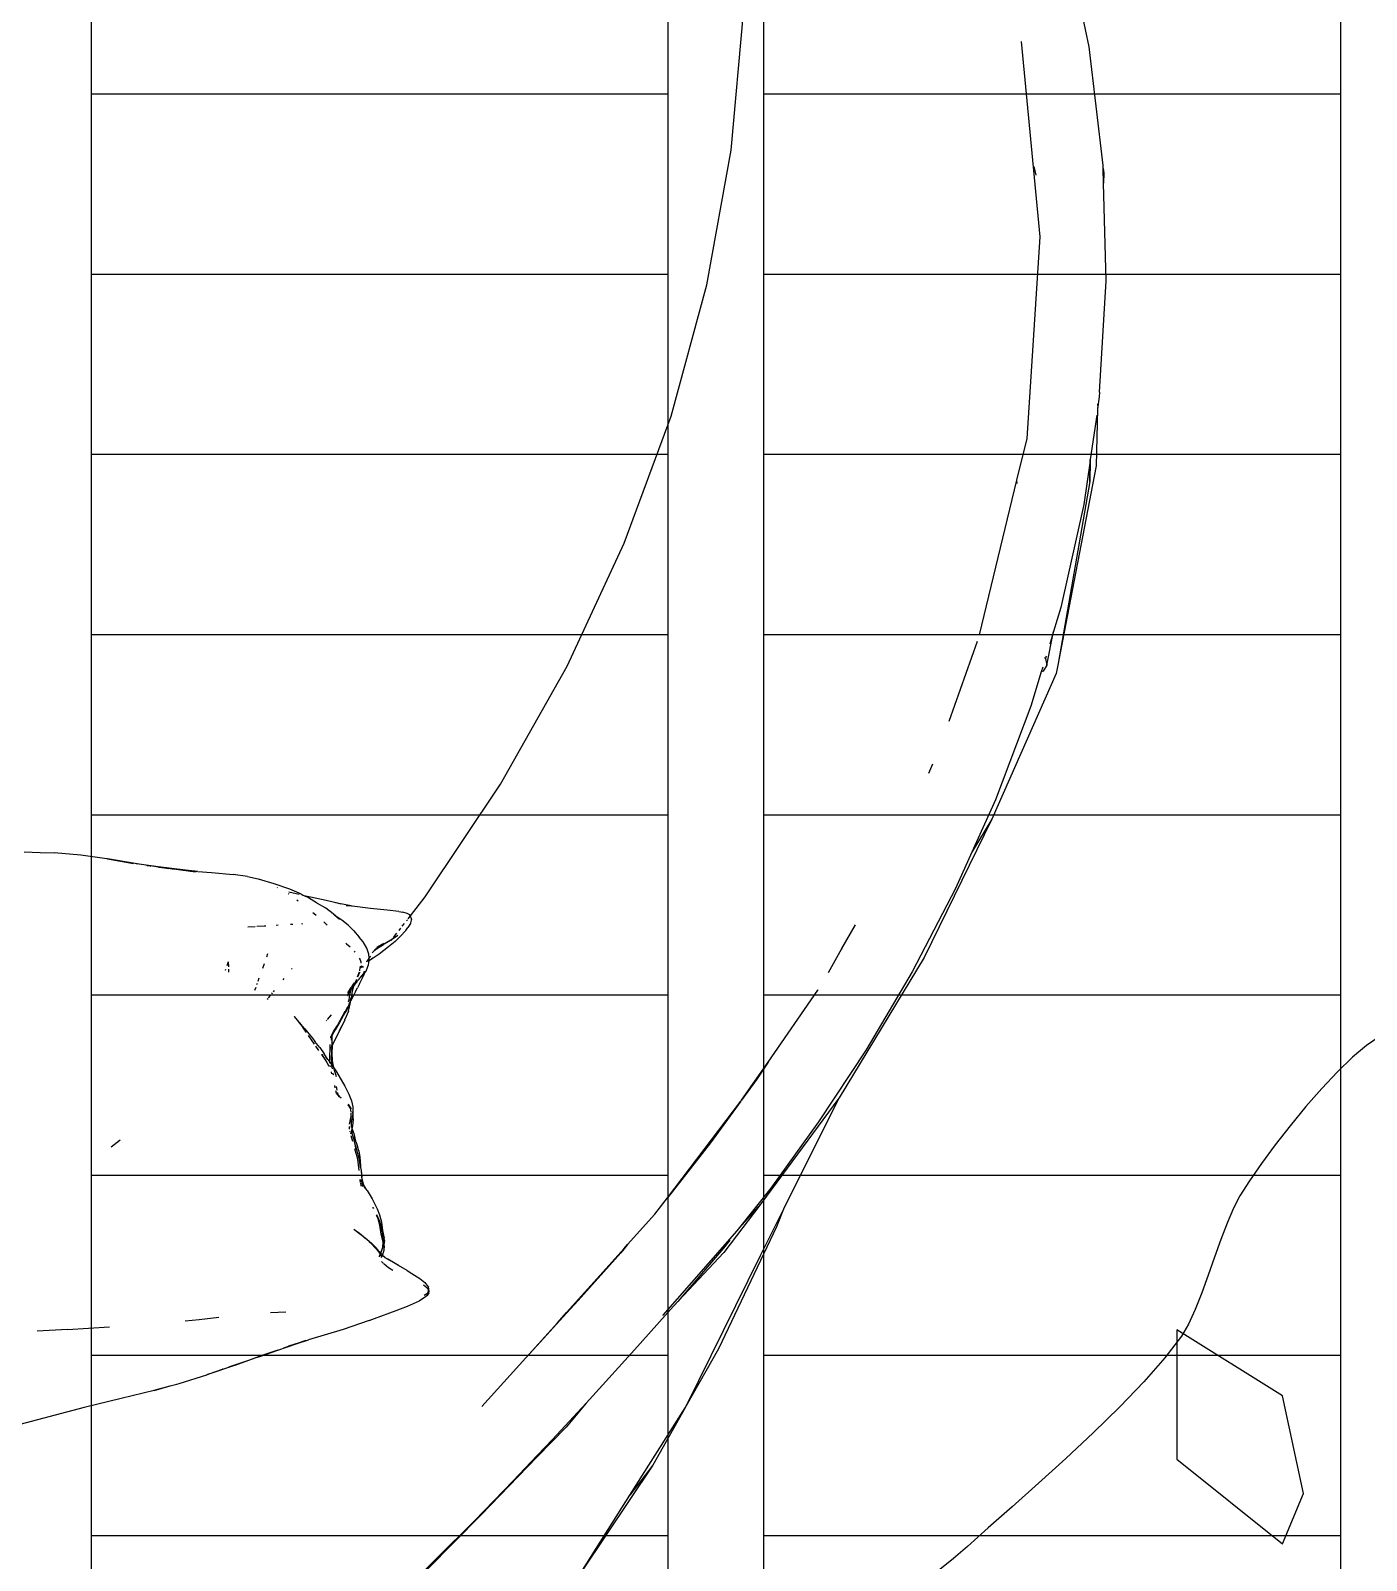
# Model space of a CAD drawing. Header units: millimetres. Extents: x -12551121 to 353735, y 112272 to 285506.
# Drawn here: x 101436 to 102131, y 177550 to 178345 of the extents above; entities that cross this region are included whole.
import ezdxf

# ---------------------------------------------------------------- set-up
doc = ezdxf.new("R2010")
doc.units = ezdxf.units.MM
doc.header["$MEASUREMENT"] = 0
for name, color, linetype in [('+AT9 - Trees', 3, 'Continuous'), ('+AT9-HATCH', 8, 'Continuous'), ('+AT9_Hardscape', 1, 'Continuous')]:
    doc.layers.add(name, color=color, linetype=linetype)

# ---------------------------------------------------------------- blocks, each defined once
blk = doc.blocks.new('cabana')
at = {"layer": '+AT9_Hardscape', "color": 1}
for p, q in [((-653.38, -637.8), (-655.44, -597.16)), ((-611.83, -637.72), (-609.41, -622.05)), ((-652.81, -657.65), (-653.38, -637.8)), ((-611.83, -637.72), (-615.08, -659.38)), ((-652.15, -675.33), (-652.81, -657.65)), ((-364.07, -666.66), (-366.06, -674.89)), ((-652.15, -675.33), (-651.56, -683.95)), ((-652.07, -675.38), (-651.56, -683.95)), ((-366.06, -674.89), (-367.85, -681.94)), ((-651.56, -683.95), (-651.32, -687.52)), ((-521.07, -684.75), (-523.71, -679.47)), ((-371.85, -695.22), (-367.85, -681.94)), ((-651.32, -687.52), (-651.27, -688.88)), ((-651.27, -688.88), (-649.79, -703.85)), ((-620.11, -698.55), (-620.82, -705.91)), ((-376.4, -708.11), (-371.85, -695.22)), ((-649.63, -705.14), (-649.79, -703.85)), ((-649.78, -703.83), (-649.63, -705.14)), ((-649.63, -705.14), (-648.05, -718.46)), ((-649.63, -705.14), (-648.69, -712.36)), ((-620.82, -705.91), (-621.72, -716.18)), ((-376.51, -708.4), (-376.4, -708.11)), ((-648.67, -712.62), (-648.69, -712.36)), ((-648.28, -715.62), (-648.27, -715.67)), ((-647.92, -718.4), (-648.27, -715.67)), ((-381.81, -722.09), (-376.51, -708.4)), ((-376.51, -708.4), (-381.62, -721.25)), ((-648.05, -718.46), (-648.03, -718.53)), ((-648.03, -718.53), (-647.93, -719.24)), ((-647.93, -719.24), (-646.47, -730.3)), ((-647.93, -719.24), (-647.16, -724.53)), ((-647.86, -718.58), (-647.16, -724.53)), ((-385.98, -733.32), (-382.56, -724.02)), ((-384.73, -729.59), (-382.56, -724.02)), ((-382.56, -724.02), (-382.18, -722.95)), ((-382.14, -722.88), (-382.18, -722.95)), ((-382.14, -722.88), (-382.1, -722.75)), ((-382.1, -722.75), (-381.81, -722.09)), ((-647.16, -724.53), (-647.13, -724.74)), ((-647.13, -724.74), (-647.07, -725.09)), ((-647.07, -725.09), (-647.05, -725.3)), ((-647.05, -725.3), (-646.47, -730.3)), ((-647.05, -725.3), (-645.98, -732.61)), ((-646.47, -730.3), (-646.16, -732.7)), ((-386.26, -733.55), (-384.73, -729.59)), ((-385.98, -733.32), (-384.73, -729.59)), ((-384.94, -729.55), (-384.96, -729.61)), ((-384.94, -729.55), (-384.34, -727.71)), ((-646.16, -732.7), (-646.18, -732.78)), ((-646.18, -732.78), (-644.84, -742.53)), ((-644.84, -742.53), (-646.03, -732.86)), ((-390.61, -746.89), (-385.98, -733.32)), ((-388.12, -739.27), (-388.48, -740.27)), ((-388.15, -738.42), (-386.26, -733.55)), ((-387.91, -738.65), (-388.12, -739.27)), ((-386.26, -733.55), (-387.91, -738.65)), ((-386.86, -735.7), (-387.91, -738.65)), ((-386.86, -735.7), (-385.98, -733.32)), ((-644.84, -742.53), (-643.54, -753.09)), ((-644.36, -745.81), (-644.29, -746.51)), ((-644.29, -746.51), (-644.01, -748.54)), ((-624.96, -742.88), (-626.16, -750.8)), ((-392.61, -753), (-390.61, -746.89)), ((-388.69, -740.9), (-392.57, -751.9)), ((-388.69, -740.9), (-392.55, -752.6)), ((-392.55, -752.6), (-390.61, -746.89)), ((-390.61, -746.89), (-388.69, -740.9)), ((-388.48, -740.27), (-388.69, -740.9)), ((-643.96, -748.73), (-642.91, -757.96)), ((-643.96, -748.73), (-643.54, -753.09)), ((-643.54, -753.09), (-642.92, -759.37)), ((-642.91, -757.96), (-643.54, -753.09)), ((-392.61, -753), (-394.67, -759.83)), ((-642.92, -758.13), (-642.91, -757.96)), ((-641.3, -778.19), (-642.92, -759.37)), ((-447.21, -758.16), (-445.69, -758.43)), ((-445.41, -756.68), (-445.98, -756.33)), ((-444.49, -758.63), (-441.86, -759.09)), ((-441.86, -758.84), (-443.75, -757.69)), ((-394.67, -759.83), (-397.92, -770.72)), ((-459.09, -769.5), (-457.69, -770.35)), ((-456.56, -771.04), (-455.91, -771.44)), ((-400.55, -777.75), (-397.92, -770.72)), ((-639.59, -792.24), (-641.3, -778.19)), ((-464.71, -775.14), (-465.13, -774.62)), ((-463.46, -776.68), (-464.54, -775.35)), ((-462.44, -777.95), (-462.74, -777.57)), ((-461.38, -779.25), (-461.96, -778.54)), ((-454.87, -772.07), (-453.4, -772.96)), ((-448.73, -775.8), (-446.59, -777.11)), ((-443.41, -779.04), (-441.81, -780.02)), ((-427.55, -781.07), (-427.01, -777.26)), ((-426.89, -776.39), (-426.35, -772.58)), ((-400.55, -777.75), (-402.85, -783.01)), ((-478.88, -787.76), (-483.49, -789.93)), ((-476.85, -786.65), (-480.62, -788.9)), ((-476.85, -786.65), (-478.88, -787.76)), ((-456.35, -785.47), (-456.89, -784.81)), ((-428.64, -788.27), (-428.49, -787.23)), ((-427.68, -781.93), (-427.55, -781.07)), ((-402.85, -783.01), (-406.8, -790.54)), ((-750.4, -828.51), (-772.59, -794.96)), ((-767.95, -801.21), (-772.15, -794.53)), ((-639.59, -792.24), (-639.17, -795.27)), ((-639.17, -795.27), (-637.4, -807.17)), ((-591.41, -794.28), (-594.97, -797.27)), ((-591.41, -794.28), (-594.09, -796.73)), ((-496.66, -795.58), (-494.12, -794.51)), ((-495.36, -796.28), (-491.75, -794.47)), ((-492.99, -794.03), (-488.03, -791.89)), ((-489.75, -793.59), (-491.75, -794.47)), ((-486.12, -791.82), (-489.75, -793.59)), ((-486.3, -791.14), (-483.49, -789.93)), ((-484.26, -790.71), (-486.12, -791.82)), ((-484.26, -790.71), (-483.75, -790.45)), ((-483.75, -790.45), (-480.62, -788.9)), ((-483.75, -790.45), (-482.55, -789.76)), ((-452.13, -790.69), (-452.4, -790.36)), ((-429.78, -795.74), (-429.6, -794.55)), ((-406.8, -790.54), (-411.34, -797.87)), ((-409.53, -791.95), (-409.31, -791.69)), ((-752.7, -824.64), (-767.95, -801.21)), ((-604.12, -803.71), (-606.54, -804.89)), ((-606.47, -805.36), (-603.37, -803.6)), ((-599.99, -801.09), (-604.12, -803.71)), ((-603.37, -803.6), (-600.7, -801.91)), ((-599.14, -800.86), (-600.7, -801.91)), ((-599.52, -800.73), (-599.99, -801.09)), ((-594.09, -796.73), (-599.14, -800.86)), ((-594.97, -797.27), (-597.15, -798.93)), ((-570.66, -803.44), (-568.75, -803.47)), ((-570.49, -802.72), (-570.23, -802.68)), ((-570.23, -802.68), (-568.76, -802.7)), ((-568.75, -803.47), (-569.84, -803.87)), ((-568.7, -803.47), (-568.75, -803.47)), ((-567.02, -802.83), (-568.7, -803.47)), ((-568.7, -803.47), (-567.39, -803.48)), ((-568.34, -802.7), (-567.35, -802.71)), ((-562.51, -804.23), (-567.39, -803.48)), ((-567.35, -802.71), (-566.81, -802.74)), ((-562.07, -803.19), (-556.28, -803.8)), ((-556.28, -803.8), (-550.58, -803.36)), ((-542.36, -803.44), (-546.95, -803.89)), ((-546.69, -803.09), (-543.66, -802.88)), ((-542.54, -803.01), (-540.69, -803.77)), ((-540.69, -803.77), (-542.36, -803.44)), ((-541.23, -802.74), (-541.08, -802.73)), ((-540.69, -803.77), (-540.44, -803.81)), ((-539.78, -804.13), (-540.69, -803.77)), ((-539.99, -802.71), (-538.7, -802.99)), ((-537.91, -804.05), (-539.4, -803.73)), ((-537.5, -803.35), (-533.73, -804.95)), ((-523.37, -801.76), (-522.56, -801.14)), ((-523.32, -801.78), (-523.14, -801.65)), ((-523.14, -801.65), (-521.38, -800.72)), ((-522.56, -801.14), (-520.33, -800.03)), ((-521.38, -800.72), (-521.26, -800.71)), ((-521.26, -800.71), (-520.88, -800.51)), ((-521.26, -800.71), (-520.05, -800.58)), ((-520.33, -800.03), (-519.06, -799.89)), ((-516.95, -800.58), (-518.88, -800.5)), ((-509.39, -802.21), (-517.71, -804.97)), ((-517.48, -799.82), (-516.17, -799.89)), ((-509.25, -801.48), (-511.79, -801.57)), ((-509.53, -800.03), (-510.71, -800.38)), ((-510.71, -800.38), (-510.09, -800.34)), ((-510.06, -799.68), (-509.28, -799.63)), ((-507.07, -801.26), (-509.39, -802.21)), ((-509.28, -799.63), (-508.86, -799.64)), ((-509.25, -801.48), (-507.07, -801.26)), ((-507.44, -800.5), (-505.98, -800.59)), ((-506.8, -801.16), (-507.07, -801.26)), ((-507.07, -801.26), (-506.15, -801.17)), ((-505.59, -800.65), (-506.8, -801.16)), ((-503.85, -800.93), (-506.8, -801.16)), ((-506.15, -801.17), (-506.8, -801.16)), ((-506.29, -799.71), (-505.5, -799.73)), ((-506.15, -801.17), (-503.85, -800.93)), ((-503.43, -801.21), (-506.15, -801.17)), ((-505.98, -800.59), (-505.59, -800.65)), ((-503.75, -798.28), (-505.72, -798.88)), ((-504.56, -800.23), (-505.59, -800.65)), ((-505.59, -800.65), (-503.85, -800.93)), ((-503.92, -799.93), (-504.56, -800.23)), ((-504.29, -799.87), (-503.92, -799.93)), ((-502.54, -799.27), (-503.92, -799.93)), ((-503.92, -799.93), (-503.03, -800.08)), ((-503.7, -800.92), (-503.85, -800.93)), ((-499.1, -796.57), (-503.75, -798.28)), ((-503.7, -800.92), (-502.48, -801.15)), ((-499.44, -801.88), (-503.43, -801.21)), ((-502.9, -800.1), (-501.19, -800.39)), ((-502.54, -799.27), (-502.29, -799.17)), ((-502.48, -801.15), (-501.72, -801.31)), ((-502.29, -799.17), (-499.05, -797.89)), ((-502.29, -799.17), (-501.05, -798.6)), ((-502.12, -797.88), (-499.1, -796.57)), ((-502.12, -797.88), (-498.94, -796.59)), ((-501.72, -801.31), (-499.44, -801.88)), ((-501.19, -800.39), (-496.64, -801.6)), ((-499.44, -801.88), (-499.39, -801.89)), ((-495.72, -802.82), (-499.39, -801.89)), ((-499.39, -801.89), (-495.83, -802.86)), ((-499.1, -796.57), (-499.03, -796.57)), ((-495.36, -796.28), (-499.05, -797.89)), ((-497.31, -801.87), (-497.67, -801.62)), ((-497.31, -801.87), (-497.22, -801.87)), ((-496.7, -802.28), (-497.06, -802.03)), ((-496.82, -802.08), (-495.22, -802.94)), ((-496.64, -801.6), (-494.93, -801.96)), ((-495.78, -802.87), (-495.83, -802.86)), ((-495.78, -802.87), (-494.16, -803.5)), ((-494.58, -803.69), (-495.78, -802.87)), ((-495.78, -802.87), (-494.97, -803.08)), ((-495.72, -802.82), (-495.22, -802.94)), ((-495.22, -802.94), (-494.83, -803.03)), ((-495.22, -802.94), (-494.97, -803.08)), ((-494.97, -803.08), (-494.16, -803.5)), ((-494.83, -803.03), (-491.42, -803.72)), ((-483.98, -811.99), (-494.58, -803.69)), ((-492.74, -803.16), (-491.1, -803.79)), ((-492.74, -803.16), (-491.42, -803.72)), ((-491.67, -802.93), (-491.01, -803.18)), ((-491.42, -803.72), (-491.1, -803.79)), ((-491.42, -803.72), (-490.11, -804.28)), ((-491.01, -803.18), (-488.65, -804.97)), ((-482.32, -802.64), (-482.52, -802.39)), ((-479.9, -805.63), (-481.89, -803.17)), ((-479.86, -805.62), (-481.89, -803.17)), ((-430.54, -800.73), (-430.46, -800.24)), ((-417.69, -800.53), (-418.23, -801.01)), ((-414.31, -802.24), (-416.64, -805.15)), ((-416.64, -805.15), (-415.93, -803.68)), ((-415.22, -802.19), (-412.81, -797.17)), ((-411.34, -797.87), (-414.31, -802.24)), ((-413.56, -796.72), (-413.82, -796.99)), ((-637.4, -807.17), (-636.31, -813.37)), ((-616.63, -809.73), (-614.87, -807.83)), ((-614.87, -807.83), (-612.46, -805.89)), ((-614.75, -813.1), (-613.26, -811.57)), ((-613.26, -811.57), (-610.35, -808.32)), ((-612.46, -805.89), (-612.11, -805.69)), ((-611.78, -805.5), (-610.77, -804.9)), ((-611.11, -809.09), (-610.35, -808.32)), ((-610.7, -803.86), (-610.64, -803.89)), ((-610.64, -803.92), (-610.7, -803.86)), ((-609.1, -807.06), (-610.35, -808.32)), ((-610.35, -808.32), (-609.54, -807.42)), ((-609.06, -807.03), (-609.1, -807.06)), ((-607.55, -806), (-609.06, -807.03)), ((-609.06, -807.03), (-608.26, -806.22)), ((-607.55, -806), (-608.98, -805.04)), ((-607.18, -805.07), (-608.31, -805.41)), ((-608.31, -805.41), (-607.06, -805.13)), ((-608.29, -804.37), (-608.04, -804.35)), ((-608.04, -804.35), (-607.08, -805)), ((-607.08, -805), (-607.93, -804.49)), ((-607.93, -804.49), (-607.09, -805.05)), ((-607.2, -805.77), (-607.55, -806)), ((-607.05, -806.34), (-607.55, -806)), ((-607.18, -805.07), (-607.31, -805)), ((-607.2, -805.77), (-606.56, -805.4)), ((-607.09, -805.05), (-607.18, -805.07)), ((-607.18, -805.07), (-607.06, -805.13)), ((-607.03, -805.03), (-607.09, -805.05)), ((-607.09, -805.05), (-606.99, -805.12)), ((-607.08, -805), (-607.03, -805.03)), ((-607.06, -805.13), (-606.99, -805.12)), ((-607.06, -805.13), (-606.56, -805.4)), ((-605.51, -807.19), (-607.05, -806.34)), ((-606.99, -805.02), (-607.03, -805.03)), ((-606.89, -804.99), (-606.99, -805.02)), ((-606.99, -805.02), (-606.91, -805.1)), ((-606.99, -805.12), (-606.91, -805.1)), ((-606.99, -805.12), (-606.56, -805.4)), ((-606.91, -805.1), (-606.87, -805.09)), ((-606.54, -804.89), (-606.89, -804.99)), ((-606.32, -804.97), (-606.89, -804.99)), ((-606.87, -805.09), (-606.32, -804.97)), ((-606.87, -805.09), (-606.47, -805.36)), ((-606.56, -805.4), (-606.47, -805.36)), ((-606.56, -805.4), (-602.8, -807.88)), ((-606.56, -805.4), (-605.48, -805.97)), ((-606.47, -805.36), (-606.04, -805.61)), ((-606.04, -805.61), (-605.99, -805.65)), ((-605.99, -805.65), (-605.48, -805.97)), ((-603.08, -807.88), (-605.51, -807.19)), ((-605.48, -805.97), (-605.04, -806.21)), ((-605.04, -806.21), (-603.68, -807.13)), ((-603.68, -807.13), (-601.21, -807.73)), ((-602.8, -807.88), (-603.08, -807.88)), ((-602.65, -807.93), (-602.8, -807.88)), ((-600.54, -808.56), (-602.65, -807.93)), ((-601.88, -808.02), (-602.65, -807.93)), ((-598.45, -807.95), (-601.88, -808.02)), ((-601.21, -807.73), (-596.91, -807.65)), ((-600.54, -808.56), (-599.3, -808.72)), ((-595.17, -808.64), (-599.3, -808.72)), ((-598.35, -807.97), (-598.45, -807.95)), ((-597.9, -807.96), (-598.35, -807.97)), ((-595.17, -808.39), (-598.35, -807.97)), ((-596.91, -807.65), (-592.1, -808.01)), ((-595.17, -808.39), (-592.6, -808.46)), ((-590.87, -809.09), (-595.17, -808.64)), ((-592.6, -808.46), (-590.02, -808.25)), ((-592.1, -808.01), (-588.71, -807.72)), ((-586.87, -808.87), (-590.87, -809.09)), ((-590.02, -808.25), (-586.59, -807.53)), ((-588.71, -807.72), (-588.65, -807.7)), ((-588.65, -807.7), (-586.88, -807.3)), ((-587.49, -807.6), (-588.65, -807.7)), ((-583.55, -808.31), (-586.87, -808.87)), ((-577.95, -806.79), (-583.55, -808.31)), ((-582.5, -806.31), (-582.93, -806.46)), ((-582.64, -806.13), (-582.48, -806.07)), ((-573.21, -805.16), (-577.95, -806.79)), ((-573.21, -805.16), (-570.39, -804.1)), ((-569.84, -803.87), (-571.77, -804.3)), ((-571.77, -804.3), (-570.39, -804.1)), ((-570.39, -804.1), (-569.84, -803.87)), ((-570.39, -804.1), (-569.47, -803.97)), ((-569.47, -803.97), (-565.82, -803.96)), ((-562.51, -804.23), (-565.82, -803.96)), ((-562.4, -804.25), (-562.51, -804.23)), ((-560.7, -804.34), (-562.4, -804.25)), ((-560.7, -804.34), (-556.85, -804.49)), ((-559.81, -804.45), (-560.7, -804.34)), ((-555.35, -805.04), (-559.81, -804.45)), ((-547.49, -803.88), (-556.85, -804.49)), ((-552.04, -805.15), (-555.35, -805.04)), ((-552.04, -805.15), (-549.68, -804.9)), ((-547.49, -803.88), (-551.14, -803.85)), ((-546.98, -804.59), (-549.68, -804.9)), ((-547.17, -803.86), (-547.49, -803.88)), ((-547.17, -803.86), (-546.95, -803.89)), ((-546.87, -804.59), (-546.98, -804.59)), ((-544.35, -804.3), (-546.87, -804.59)), ((-542.7, -804.43), (-546.87, -804.59)), ((-540.35, -804.17), (-542.7, -804.43)), ((-539.78, -804.13), (-540.35, -804.17)), ((-539.7, -804.17), (-539.78, -804.13)), ((-539.33, -804.13), (-539.7, -804.17)), ((-537.29, -805.15), (-539.7, -804.17)), ((-538.27, -804.04), (-539.33, -804.13)), ((-538.01, -804.09), (-539.33, -804.13)), ((-538.01, -804.09), (-538.27, -804.04)), ((-537.91, -804.05), (-538.01, -804.09)), ((-537.75, -804.08), (-537.91, -804.05)), ((-536.98, -804.05), (-537.75, -804.08)), ((-537.07, -804.22), (-537.75, -804.08)), ((-535.24, -805.73), (-537.29, -805.15)), ((-536.88, -804.3), (-537.07, -804.22)), ((-532.6, -806.08), (-536.88, -804.3)), ((-535.34, -804.59), (-536.88, -804.3)), ((-535.24, -805.73), (-533, -806.24)), ((-533.73, -804.95), (-532.06, -805.38)), ((-533, -806.24), (-532.02, -806.21)), ((-532.02, -806.21), (-532.6, -806.08)), ((-532.02, -806.21), (-531.59, -806.2)), ((-530.81, -806.5), (-532.02, -806.21)), ((-531.54, -805.5), (-529.42, -805.48)), ((-529.13, -806.88), (-530.81, -806.5)), ((-529.86, -805.91), (-527.6, -804.99)), ((-529.42, -805.48), (-527.46, -804.71)), ((-525.9, -806.81), (-529.13, -806.88)), ((-527.6, -804.99), (-527.28, -804.76)), ((-522.24, -806.22), (-525.9, -806.81)), ((-517.71, -804.97), (-522.24, -806.22)), ((-487.87, -806), (-490.11, -804.28)), ((-483.98, -811.99), (-488.88, -807.98)), ((-488.65, -804.97), (-485.93, -807.67)), ((-484.69, -809.13), (-487.87, -806)), ((-485.93, -807.67), (-479.47, -813.16)), ((-480.34, -812.85), (-484.69, -809.13)), ((-426.49, -807.79), (-427.58, -808.7)), ((-425.83, -807.26), (-426.49, -807.79)), ((-425.07, -814.33), (-421.7, -810.67)), ((-421.7, -810.67), (-421.15, -810.16)), ((-417.77, -806.62), (-421.15, -810.16)), ((-421.09, -815.36), (-417.73, -807.7)), ((-416.67, -805.23), (-417.77, -806.62)), ((-417.73, -807.7), (-416.67, -805.23)), ((-416.67, -805.23), (-416.64, -805.15)), ((-636.31, -813.37), (-634.89, -820.04)), ((-620.12, -819.06), (-623.6, -822.6)), ((-618.23, -816.99), (-620.12, -819.06)), ((-618.23, -816.99), (-614.75, -813.1)), ((-483.98, -811.99), (-483.8, -812.13)), ((-479.83, -814.8), (-483.8, -812.13)), ((-477.79, -814.72), (-480.34, -812.85)), ((-480.34, -812.85), (-477.37, -815.11)), ((-478.68, -814.31), (-480.34, -812.85)), ((-479.83, -814.8), (-478.6, -815.48)), ((-477.03, -815.54), (-478.68, -814.31)), ((-478.6, -815.48), (-475.4, -816.81)), ((-477.03, -815.54), (-477.63, -815.22)), ((-476.86, -815.66), (-477.03, -815.54)), ((-476.31, -815.92), (-476.86, -815.66)), ((-475.84, -816.42), (-476.86, -815.66)), ((-476.31, -815.92), (-476.26, -815.96)), ((-476.26, -815.96), (-476.14, -816.04)), ((-476.14, -816.04), (-475.99, -816.17)), ((-475.99, -816.17), (-475.6, -816.39)), ((-475.34, -816.7), (-475.99, -816.17)), ((-475.34, -816.7), (-475.84, -816.42)), ((-475.4, -816.81), (-475.04, -816.94)), ((-475.04, -816.94), (-475.34, -816.7)), ((-474.64, -817.08), (-475.34, -816.7)), ((-475.12, -815.93), (-474.12, -816.39)), ((-472.18, -819.27), (-475.04, -816.94)), ((-475.04, -816.94), (-474.64, -817.08)), ((-474.64, -817.08), (-474.47, -817.14)), ((-473.1, -817.64), (-474.47, -816.91)), ((-474.18, -817.34), (-474.47, -817.14)), ((-474.26, -817.22), (-474.36, -817.07)), ((-474.26, -817.22), (-473.89, -817.35)), ((-473.35, -817.7), (-474.18, -817.34)), ((-474.12, -816.39), (-471.58, -817.26)), ((-473.89, -817.35), (-473.1, -817.64)), ((-473.89, -817.35), (-473.35, -817.7)), ((-473.35, -817.7), (-473.24, -817.75)), ((-473.24, -817.75), (-472.65, -818.1)), ((-472.71, -817.98), (-473.24, -817.75)), ((-471.29, -818.45), (-472.71, -817.98)), ((-470.64, -820.58), (-472.18, -819.27)), ((-471.18, -816.58), (-471.84, -815.79)), ((-471.58, -817.26), (-469.12, -818.57)), ((-471.15, -818.49), (-471.29, -818.45)), ((-471.18, -816.58), (-469.12, -818.57)), ((-470.11, -818.83), (-471.15, -818.49)), ((-469.53, -817.22), (-470.35, -816.31)), ((-467.82, -820.07), (-470.11, -818.83)), ((-468.14, -818.63), (-469.53, -817.22)), ((-469.12, -818.57), (-468.98, -818.64)), ((-469.12, -818.57), (-468.05, -819.6)), ((-468.98, -818.64), (-468.05, -819.6)), ((-466.6, -820.2), (-468.08, -818.69)), ((-468.05, -819.6), (-467.81, -819.83)), ((-432.21, -812.14), (-433.81, -813.26)), ((-432.81, -821.24), (-430.07, -818.6)), ((-432.21, -812.14), (-431.75, -811.82)), ((-432.16, -820.16), (-429.41, -817.97)), ((-432.16, -820.16), (-430.07, -818.6)), ((-430.07, -818.6), (-428.61, -817.51)), ((-430.07, -818.6), (-429.41, -817.97)), ((-428.61, -817.51), (-425.07, -814.33)), ((-424.06, -821.41), (-421.09, -815.36)), ((-736.64, -848.53), (-752.7, -824.64)), ((-633.7, -823.34), (-634.89, -820.04)), ((-632.98, -824.52), (-633.7, -823.34)), ((-631.89, -825.58), (-632.98, -824.52)), ((-632.6, -822.94), (-631.8, -824.91)), ((-631.45, -825.62), (-631.89, -825.58)), ((-631.8, -824.91), (-631.03, -825.66)), ((-631.45, -825.62), (-631.41, -825.65)), ((-631.27, -825.76), (-631.41, -825.65)), ((-631.41, -825.65), (-631.03, -825.66)), ((-630.75, -825.93), (-631.27, -825.76)), ((-631.03, -825.66), (-630.97, -825.71)), ((-630.97, -825.71), (-630.75, -825.93)), ((-630.49, -825.78), (-630.97, -825.71)), ((-630.97, -825.71), (-630.35, -825.72)), ((-630.75, -825.93), (-629.77, -826.02)), ((-630.35, -825.72), (-630.49, -825.78)), ((-630.03, -825.75), (-630.49, -825.78)), ((-629.84, -825.52), (-630.35, -825.72)), ((-630.35, -825.72), (-630.03, -825.75)), ((-629.77, -826.02), (-629, -826.02)), ((-628.93, -825.15), (-629.62, -825.43)), ((-627.75, -825.51), (-629, -826.02)), ((-627.21, -823.77), (-628.93, -825.15)), ((-626.2, -824.67), (-627.75, -825.51)), ((-623.6, -822.6), (-626.2, -824.67)), ((-470.64, -820.58), (-468.9, -822.01)), ((-467.16, -823.33), (-468.9, -822.01)), ((-467.82, -820.07), (-465.63, -822.39)), ((-467.81, -819.83), (-465.76, -821.53)), ((-467.81, -819.83), (-466.39, -821.32)), ((-467.16, -823.33), (-464.68, -825.4)), ((-465.99, -820.77), (-466.6, -820.2)), ((-465.19, -822.86), (-466.39, -821.32)), ((-466.39, -821.32), (-465.63, -822.39)), ((-465.76, -821.53), (-464.4, -822.53)), ((-465.63, -822.39), (-465.52, -822.51)), ((-465.52, -822.51), (-465.19, -822.86)), ((-465.52, -822.51), (-463.54, -825.35)), ((-465.52, -822.51), (-464.13, -824.41)), ((-464.68, -825.4), (-463.13, -826.51)), ((-464.13, -824.41), (-462.43, -826.58)), ((-463.54, -825.35), (-462.43, -826.8)), ((-461.11, -824.52), (-463.45, -822.99)), ((-463.39, -823.28), (-462.29, -824.09)), ((-462.43, -826.8), (-463.13, -826.51)), ((-462.43, -826.58), (-461.19, -827.3)), ((-462.43, -826.8), (-461.37, -828.19)), ((-461.19, -827.32), (-462.43, -826.8)), ((-462.29, -824.09), (-461.11, -825.04)), ((-460.47, -824.88), (-458.87, -825.56)), ((-458.43, -826.73), (-459.18, -825.68)), ((-459.12, -826.83), (-458.56, -827.39)), ((-459.04, -825.29), (-458.87, -825.56)), ((-459.04, -825.75), (-458.74, -825.77)), ((-458.87, -825.56), (-458.74, -825.77)), ((-458.87, -825.56), (-458.57, -825.69)), ((-458.74, -825.77), (-458.36, -826.37)), ((-458.74, -825.77), (-458.52, -825.78)), ((-458.57, -825.69), (-458.65, -825.51)), ((-458.57, -825.69), (-458.31, -825.8)), ((-458.52, -825.78), (-458.57, -825.69)), ((-458.33, -826.18), (-458.52, -825.78)), ((-458.52, -825.78), (-458.31, -825.8)), ((-458.36, -826.37), (-458.37, -826.42)), ((-458.34, -826.24), (-458.33, -826.18)), ((-458.25, -825.8), (-458.31, -825.8)), ((-456.13, -826.39), (-456.65, -826.22)), ((-454.9, -826.32), (-456.13, -826.39)), ((-454, -826.03), (-454.9, -826.32)), ((-450, -824.19), (-450.48, -824.45)), ((-445.41, -821.1), (-447.34, -822.52)), ((-446.99, -822.44), (-447.27, -822.61)), ((-445.41, -821.1), (-444.88, -820.73)), ((-439.36, -826.01), (-443.41, -828.26)), ((-439.36, -826.01), (-436.14, -823.95)), ((-436.14, -823.95), (-432.81, -821.24)), ((-426.79, -827.89), (-426.58, -827.4)), ((-426.58, -827.4), (-424.06, -821.41)), ((-425.76, -825.07), (-426.58, -827.4)), ((-424.61, -822.52), (-424.06, -821.41)), ((-424.06, -821.41), (-423.39, -819.79)), ((-727.14, -863.06), (-750.4, -828.51)), ((-461.37, -828.19), (-459.24, -829.48)), ((-459.24, -829.48), (-458.34, -830.03)), ((-458.34, -830.03), (-456.45, -830.71)), ((-456.7, -830.08), (-456.69, -830.03)), ((-456.45, -830.71), (-456.7, -830.08)), ((-456.59, -829.49), (-456.07, -830.06)), ((-456.32, -829.66), (-456.56, -829.37)), ((-456.55, -829.29), (-456.32, -829.66)), ((-456.45, -830.71), (-456.4, -830.73)), ((-456.4, -830.73), (-455.55, -831.03)), ((-454.13, -836.49), (-456.4, -830.73)), ((-455.48, -832.91), (-456.4, -830.73)), ((-456.32, -829.66), (-456.07, -830.06)), ((-456.32, -829.66), (-455.2, -831.07)), ((-456.07, -830.06), (-455.2, -831.07)), ((-455.55, -831.03), (-455.2, -831.07)), ((-455.2, -831.07), (-455.14, -831.07)), ((-455.14, -831.07), (-452.94, -831.28)), ((-455.14, -831.07), (-454.25, -832.14)), ((-452.94, -831.28), (-449.81, -830.97)), ((-452.65, -833.18), (-450.96, -835.61)), ((-452.65, -833.18), (-451.11, -835.82)), ((-450.96, -835.61), (-449.55, -839.48)), ((-449.81, -830.97), (-446.18, -829.71)), ((-446.18, -829.71), (-443.41, -828.26)), ((-429.94, -836.99), (-426.79, -827.89)), ((-695.38, -840.45), (-675.37, -868)), ((-451.44, -842.14), (-454.13, -836.49)), ((-449.3, -846.08), (-451.44, -842.14)), ((-451.11, -835.82), (-449.69, -839.75)), ((-449.13, -839.91), (-450.51, -836)), ((-448.29, -844.22), (-449.69, -839.75)), ((-449.55, -839.48), (-448.1, -844.13)), ((-432.55, -845.44), (-429.94, -836.99)), ((-726.31, -863.47), (-736.64, -848.53)), ((-449.3, -846.08), (-447.3, -849.32)), ((-448.46, -844.14), (-447.78, -844.95)), ((-448.1, -844.13), (-447.78, -844.95)), ((-447.78, -844.95), (-446.53, -848.17)), ((-444.9, -852.68), (-447.3, -849.32)), ((-447.23, -845.61), (-445.33, -847.85)), ((-444.19, -849.21), (-443.19, -850.4)), ((-442.41, -851.32), (-441.24, -852.72)), ((-434.46, -851.1), (-435.21, -853.18)), ((-434.46, -851.1), (-432.55, -845.44)), ((-444.9, -852.68), (-443.57, -854.11)), ((-441.87, -855.78), (-443.57, -854.11)), ((-441.59, -855.92), (-441.87, -855.78)), ((-440.31, -856.53), (-441.59, -855.92)), ((-439.84, -856.73), (-440.31, -856.53)), ((-440.07, -854.1), (-439.63, -854.62)), ((-439.66, -856.77), (-439.84, -856.73)), ((-439.66, -856.77), (-438.15, -856.62)), ((-439.25, -855.07), (-437.99, -856.56)), ((-438.15, -856.62), (-437.99, -856.56)), ((-437.99, -856.56), (-437.45, -856.37)), ((-437.99, -856.56), (-429.92, -866.13)), ((-437.45, -856.37), (-436.38, -855.17)), ((-436.38, -855.17), (-435.21, -853.18)), ((-727.14, -863.06), (-726.31, -863.47)), ((-714.88, -881.28), (-727.14, -863.06)), ((-719.71, -873.01), (-726.31, -863.47)), ((-429.92, -866.13), (-380.6, -916.59)), ((-743.56, -921.2), (-790.01, -873.84)), ((-789.57, -874.18), (-756.43, -906.36)), ((-704.89, -893.93), (-719.71, -873.01)), ((-670.41, -875), (-675.37, -868)), ((-675.37, -868), (-660.86, -887.98)), ((-656.97, -893.58), (-670.41, -875)), ((-704.89, -893.93), (-714.88, -881.28)), ((-660.86, -887.98), (-656.68, -893.68)), ((-701.84, -898.23), (-704.89, -893.93)), ((-682.96, -924.33), (-701.84, -898.23)), ((-656.97, -893.58), (-656.68, -893.68)), ((-651.71, -900.84), (-656.97, -893.58)), ((-656.68, -893.68), (-634.39, -924.12)), ((-743.56, -921.2), (-756.43, -906.36)), ((-756.43, -906.36), (-717.78, -943.84)), ((-634.62, -924.06), (-651.71, -900.84)), ((-717.5, -944.14), (-743.56, -921.2)), ((-380.6, -916.59), (-327.63, -963.12)), ((-664.88, -948.89), (-682.96, -924.33)), ((-634.62, -924.06), (-634.39, -924.12)), ((-631.98, -927.64), (-634.62, -924.06)), ((-634.39, -924.12), (-630.37, -929.61)), ((-630.48, -929.59), (-631.98, -927.64)), ((-630.37, -929.61), (-630.48, -929.59)), ((-628.59, -932.03), (-630.48, -929.59)), ((-630.37, -929.61), (-628.59, -932.03)), ((-628.59, -932.03), (-616.07, -949.13)), ((-717.78, -943.84), (-717.5, -944.14)), ((-717.12, -944.47), (-717.5, -944.14)), ((-717.12, -944.47), (-717.04, -944.55)), ((-717.04, -944.55), (-716.96, -944.61)), ((-691.43, -967.08), (-716.96, -944.61)), ((-648.53, -998.39), (-716.96, -944.61)), ((-668.2, -942.46), (-668.47, -942.34)), ((-633.34, -989.16), (-668.2, -942.46)), ((-664.88, -948.89), (-642.93, -980.26)), ((-662.91, -951.56), (-664.88, -948.89)), ((-640.6, -980.47), (-662.91, -951.56)), ((-616.07, -949.13), (-609.01, -957.29)), ((-585.71, -985.19), (-609.01, -957.29)), ((-609.01, -957.29), (-567.61, -1005.12)), ((-635.41, -1009.86), (-691.43, -967.08)), ((-327.63, -963.12), (-271.17, -1005.33)), ((-622.05, -1004.29), (-642.93, -980.26)), ((-637.21, -984.53), (-640.6, -980.47)), ((-567.61, -1005.12), (-585.71, -985.19)), ((-615.13, -1010.97), (-633.34, -989.16)), ((-622.05, -1004.29), (-633.34, -989.16)), ((-627.25, -1015.22), (-648.53, -998.39)), ((-627.25, -1015.22), (-635.41, -1009.86)), ((-576.6, -1055.3), (-622.05, -1004.29)), ((-567.61, -1005.12), (-567.44, -1005.31)), ((-567.44, -1005.31), (-567.22, -1005.54)), ((-558.13, -1015.56), (-567.22, -1005.54)), ((-567.22, -1005.54), (-550.67, -1023.07)), ((-271.17, -1005.33), (-211.37, -1042.8)), ((-576.6, -1055.3), (-627.25, -1015.22)), ((-586.56, -1042.43), (-615.13, -1010.97)), ((-550.67, -1023.07), (-558.13, -1015.56)), ((-550.67, -1023.07), (-519.33, -1056.22)), ((-554.91, -1074.3), (-586.56, -1042.43)), ((-211.37, -1042.8), (-148.42, -1075.11)), ((-576.49, -1055.42), (-576.6, -1055.3)), ((-514.11, -1113.76), (-576.49, -1055.42)), ((-519.29, -1056.3), (-519.33, -1056.22)), ((-511.49, -1063.38), (-500.83, -1072.84)), ((-520.19, -1106.05), (-554.91, -1074.3)), ((-501.23, -1072.76), (-500.83, -1072.84)), ((-500.83, -1072.84), (-490.19, -1082.28)), ((-148.42, -1075.11), (-82.52, -1101.88)), ((-482.39, -1137.11), (-520.19, -1106.05)), ((-82.52, -1101.88), (-13.89, -1122.76)), ((-450.98, -1163.03), (-514.11, -1113.76)), ((-465.67, -1149.32), (-482.39, -1137.11)), ((-420.86, -1135.81), (-416.49, -1138.9)), ((-450.98, -1163.03), (-465.67, -1149.32)), ((-441.53, -1166.95), (-465.67, -1149.32)), ((-396.45, -1151.84), (-358.78, -1174.75)), ((-383.62, -1211.48), (-450.98, -1163.03)), ((-397.59, -1195.01), (-441.53, -1166.95)), ((-355.76, -1176.47), (-281.03, -1212.07)), ((-381.22, -1203.98), (-397.59, -1195.01)), ((-381.01, -1205.03), (-381.22, -1203.98)), ((-378.99, -1205.2), (-381.22, -1203.98)), ((-378.45, -1207.54), (-381.01, -1205.03)), ((-378.45, -1207.54), (-362.03, -1214.48)), ((-374.87, -1207.58), (-378.45, -1207.54)), ((-374.77, -1207.51), (-374.87, -1207.58)), ((-374.24, -1207.15), (-374.77, -1207.51)), ((-373.73, -1208.08), (-374.77, -1207.51)), ((-378.81, -1213.42), (-383.62, -1211.48)), ((-376.97, -1214.28), (-378.81, -1213.42)), ((-289.52, -1249.05), (-378.81, -1213.42)), ((-282.23, -1253.93), (-376.97, -1214.28)), ((-362.03, -1214.48), (-367.97, -1211.23)), ((-350.6, -1220.74), (-362.03, -1214.48)), ((-282.75, -1211.9), (-281.03, -1212.07)), ((-281.03, -1212.07), (-260.87, -1221.68)), ((-300.56, -1243.58), (-350.6, -1220.74)), ((-260.87, -1221.68), (-159.7, -1249.92)), ((-279.05, -1251.43), (-300.56, -1243.58)), ((-279.05, -1251.43), (-289.52, -1249.05)), ((-289.52, -1249.05), (-289.13, -1249.22)), ((-289.13, -1249.22), (-278.4, -1251.66)), ((-253.3, -1260.82), (-282.23, -1253.93)), ((-278.4, -1251.66), (-279.05, -1251.43)), ((-256.56, -1259.63), (-278.4, -1251.66)), ((-159.7, -1249.92), (-58.22, -1261.39)), ((-123.23, -1254.26), (-127.74, -1254.29)), ((-247.47, -1262.95), (-253.3, -1260.82)), ((-251.7, -1261.19), (-253.3, -1260.82)), ((-251.7, -1261.19), (-251.57, -1261.23)), ((-251.57, -1261.23), (-250.88, -1261.4)), ((-245.05, -1263.62), (-247.47, -1262.95)), ((-245.05, -1263.62), (-189.05, -1278.94)), ((-189.05, -1278.94), (-139.06, -1288.02)), ((-134.07, -1289.21), (-139.06, -1288.02)), ((-139.06, -1288.02), (-131.54, -1289.39)), ((-131.54, -1289.39), (-134.07, -1289.21)), ((-131.54, -1289.39), (-130.06, -1289.66)), ((-130.06, -1289.66), (-68.14, -1295.23)), ((-68.14, -1295.23), (-49.75, -1295.19))]:
    blk.add_line(p, q, dxfattribs=at)
blk = doc.blocks.new('T18')
at = {"color": 0, "linetype": 'Continuous'}
blk.add_lwpolyline([(-1447.4, 2159.4), (-1473.6, 2141.5), (-1491.6, 2126.5), (-1511, 2107.7), (-1531.4, 2086), (-1552.1, 2062.4), (-1572.4, 2037.7), (-1591.7, 2012.9), (-1609.5, 1988.9), (-1625, 1966.5), (-1637.6, 1946.8), (-1646, 1930.9), (-1654.3, 1911.6), (-1662.4, 1890.1), (-1670.6, 1867.2), (-1678.8, 1843.9), (-1687, 1821.1), (-1695.5, 1799.7), (-1704.2, 1780.8), (-1713.2, 1765.2), (-1734.7, 1736.8), (-1761.9, 1705.8), (-1793.3, 1673.3), (-1827.6, 1639.9), (-1863.2, 1606.7), (-1898.8, 1574.5), (-1932.9, 1544.1), (-1963.9, 1516.6), (-1990.6, 1492.7), (-2008.9, 1476.9), (-2030.6, 1459.3)], dxfattribs=at)
blk.add_lwpolyline([(-1719.4, 1605.6), (-1582.5, 1496), (-1555.2, 1561.1), (-1582.5, 1687.7), (-1719.4, 1773.2)], close=True, dxfattribs=at)

msp = doc.modelspace()

# ---------------------------------------------------------------- hatches: boundary and pattern name
at = {"layer": '+AT9-HATCH'}
h = msp.add_hatch(dxfattribs=at)
h.set_pattern_fill('ANSI38', color=62, scale=100)
h.set_pattern_definition([(45, (4874355.9, 2835157.78), (-224.506403, 224.506403), []), (135, (4874355.9, 2835157.78), (-673.51921, 224.506403), [793.75, -476.25])])
h.paths.add_polyline_path([(99292.22, 179726.48), (101217.22, 179726.48, -0.414214), (102317.22, 178626.48), (102317.22, 173351.49), (103142.22, 173351.49), (103142.22, 174876.48), (103042.22, 174876.48), (103042.22, 176526.48), (103042.22, 176676.47), (103192.22, 176676.48), (103192.22, 177626.51), (103142.22, 177626.51), (103142.22, 180226.48), (99442.22, 180226.47), (99292.22, 180226.47)])
h = msp.add_hatch(dxfattribs=at)
h.set_pattern_fill('LINE', color=8, scale=750)
h.paths.add_polyline_path([(98342.22, 176851.47), (98342.22, 179526.48), (97292.22, 179526.48, 0.414214), (96392.22, 178626.48), (96392.22, 177751.48, -0.414214), (95292.22, 176651.48), (94892.22, 176651.48), (94892.22, 174751.48), (96392.22, 174751.48, 0.414214), (97292.22, 175651.48), (97292.22, 176001.46), (97292.22, 176451.47, -0.414214), (97692.22, 176851.47), (98342.22, 176851.47)], is_closed=False)
h.paths.add_polyline_path([(98392.22, 179526.48), (98392.22, 176851.47), (98692.22, 176851.47), (98692.22, 179526.48)])
h.paths.add_polyline_path([(98742.22, 179526.48), (98742.22, 176851.47), (99042.22, 176851.47), (99042.22, 179526.48)])
h.paths.add_polyline_path([(99367.22, 179526.48), (99367.22, 176851.47), (99667.22, 176851.47), (99667.22, 179526.48)])
h.paths.add_polyline_path([(99717.22, 179526.48), (99717.22, 176851.47), (100017.22, 176851.47), (100017.22, 179526.48)])
h.paths.add_polyline_path([(100067.22, 179526.48), (100067.22, 176851.47), (100367.22, 176851.47), (100367.22, 179526.48)])
h.paths.add_polyline_path([(100417.22, 179526.48), (100417.22, 176851.47), (100717.22, 176851.47), (100717.22, 179526.48)])
h.paths.add_polyline_path([(101067.22, 176716.04), (101067.22, 179526.48), (100767.22, 179526.48), (100767.22, 176851.46), (100767.22, 176851.46, -0.21525)])
h.paths.add_polyline_path([(101117.22, 179526.48), (101117.22, 173451.49), (101417.22, 173451.49), (101417.22, 179503.97, 0.056082), (101217.22, 179526.48), (101117.22, 179526.48)], is_closed=False)
h.paths.add_polyline_path([(101467.22, 179491.06), (101467.22, 173451.49), (101767.22, 173451.49), (101767.22, 179338.87, 0.094274)])
h.paths.add_polyline_path([(102117.22, 178626.63, 0.213378), (101817.22, 179297.3), (101817.22, 173451.49), (102117.22, 173451.49), (102117.22, 178626.48)], is_closed=False)
h.paths.add_polyline_path([(101817.22, 173101.46), (101817.22, 170101.46), (102117.22, 170101.46), (102117.22, 173101.46)])
h.paths.add_polyline_path([(101467.22, 173101.46), (101467.22, 170101.46), (101767.22, 170101.46), (101767.22, 173101.46)])
h.paths.add_polyline_path([(101117.22, 173101.46), (101117.22, 170101.46), (101417.22, 170101.46), (101417.22, 173101.46)])
h.paths.add_polyline_path([(101117.22, 169801.46), (101117.22, 166601.46), (101417.22, 166601.46), (101417.22, 169801.46)])
h.paths.add_polyline_path([(101467.22, 169801.46), (101467.22, 166601.46), (101767.22, 166601.46), (101767.22, 169801.46)])
h.paths.add_polyline_path([(101817.22, 169801.46), (101817.22, 166601.46), (102117.22, 166601.46), (102117.22, 169801.46)])
h.paths.add_polyline_path([(102517.22, 169801.46), (102817.22, 169801.46), (102817.22, 166601.46), (102517.22, 166601.46)])
h.paths.add_polyline_path([(102167.22, 169801.46), (102467.22, 169801.46), (102467.22, 166601.46), (102167.22, 166601.46)])
h.paths.add_polyline_path([(102867.22, 169801.46), (103167.22, 169801.46), (103167.22, 166601.46), (102867.22, 166601.46)])
h.paths.add_polyline_path([(102867.22, 173101.46), (103167.22, 173101.46), (103167.22, 170101.46), (102867.22, 170101.46)])
h.paths.add_polyline_path([(102167.22, 173101.46), (102467.22, 173101.46), (102467.22, 170101.46), (102167.22, 170101.46)])
h.paths.add_polyline_path([(102517.22, 173101.46), (102817.22, 173101.46), (102817.22, 170101.46), (102517.22, 170101.46)])

# ---------------------------------------------------------------- linework, layer by layer
at = {"layer": '+AT9_Hardscape', "elevation": 0}
msp.add_lwpolyline([(101467.22, 179491.06, -0.094274), (101767.22, 179338.87), (101767.22, 173451.49), (101467.22, 173451.49)], format="xyb", close=True, dxfattribs=at)
msp.add_lwpolyline([(102117.22, 178626.63), (102117.22, 173451.49), (101817.22, 173451.49), (101817.22, 179297.3, -0.213422), (102117.22, 178626.48), (102117.22, 173451.49)], format="xyb", dxfattribs=at)

# ---------------------------------------------------------------- block references
at = {"layer": '+AT9 - Trees', "xscale": 0.4015627454111704, "yscale": 0.4015627454111704, "zscale": 0.4015627454111704}
msp.add_blockref('T18', (102722.5, 176957.5), dxfattribs=at)
at = {"rotation": 101.8661847011007}
msp.add_blockref('cabana', (100704.9, 178137.41), dxfattribs=at)

doc.saveas('drawing.dxf')
